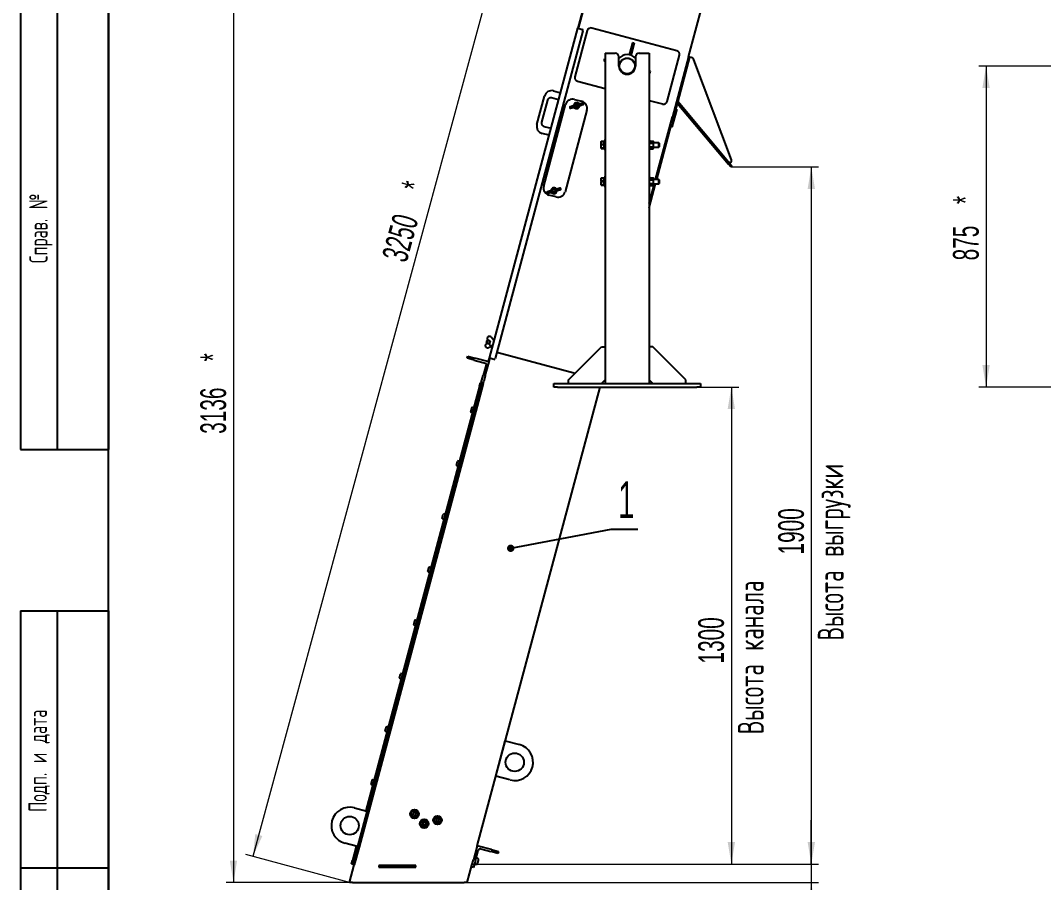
# Model space of a CAD drawing. Header units: millimetres. Extents: x 160 to 8396, y -16 to 5840.
# Drawn here: x 160 to 2949, y 2260 to 4609 of the extents above; entities that cross this region are included whole.
import ezdxf

# ---------------------------------------------------------------- set-up
doc = ezdxf.new("R2010")
doc.units = ezdxf.units.MM
doc.header["$LTSCALE"] = 20
doc.styles.add('SLDTEXTSTYLE0', font='TXT', dxfattribs={"width": 0.605, "bigfont": 'bigfont'})
doc.styles.add('SLDTEXTSTYLE1', font='TXT', dxfattribs={"width": 0.605})
doc.dimstyles.new('SLDDIMSTYLE0', dxfattribs={"dimtxt": 70, "dimasz": 60, "dimexe": 0, "dimexo": 0.0625, "dimgap": 17.5, "dimtad": 2, "dimdec": 0, "dimrnd": 1e-09, "dimzin": 12, "dimdsep": 46, "dimtxsty": 'SLDTEXTSTYLE1', "dimsah": 1, "dimcen": 0.09, "dimadec": 0, "dimazin": 3, "dimtol": 1, "dimtfac": 1, "dimtdec": 3, "dimtmove": 0, "dimatfit": 0, "dimfxl": 0, "dimfrac": 2, "dimtolj": 1, "dimarcsym": 0})
doc.dimstyles.new('SLDDIMSTYLE1', dxfattribs={"dimtxt": 70, "dimasz": 60, "dimexe": 0, "dimexo": 0.0625, "dimgap": 17.5, "dimtad": 2, "dimdec": 0, "dimrnd": 1e-09, "dimzin": 12, "dimdsep": 46, "dimtxsty": 'SLDTEXTSTYLE1', "dimsah": 1, "dimcen": 0.09, "dimadec": 0, "dimazin": 3, "dimtol": 1, "dimtfac": 1, "dimtdec": 3, "dimtofl": 0, "dimtmove": 0, "dimatfit": 3, "dimfxl": 0, "dimfrac": 2, "dimtolj": 1, "dimarcsym": 0})
doc.dimstyles.new('SLDDIMSTYLE2', dxfattribs={"dimtxt": 0.18, "dimasz": 20, "dimexe": 0, "dimexo": 0.0625, "dimgap": 0, "dimtad": 0, "dimtih": 1, "dimtoh": 1, "dimdec": 0, "dimrnd": 1e-09, "dimzin": 0, "dimdsep": 46, "dimtxsty": 'Standard', "dimblk1": 'DOT', "dimblk2": 'DOT', "dimsah": 1, "dimcen": 0.09, "dimadec": 0, "dimazin": 0, "dimtfac": 20, "dimtdec": 0, "dimtofl": 0, "dimtmove": 0, "dimatfit": 3, "dimldrblk": 'DOT', "dimfxl": 0, "dimfrac": 2, "dimtolj": 1, "dimtzin": 0, "dimarcsym": 0})

# ---------------------------------------------------------------- blocks, each defined once
blk = doc.blocks.new('_D')
at = {"color": 7, "linetype": 'Continuous', "lineweight": 0}
for p, q in [((2315.8, 2309.9), (2315.8, 2429.9)), ((1772.8, 2309.9), (2335.8, 2309.9)), ((2315.8, 2309.9), (2315.8, 2259.9)), ((1369.9, 2259.9), (2335.8, 2259.9)), ((2315.8, 2259.9), (2315.8, 1850.2))]:
    blk.add_line(p, q, dxfattribs=at)
at = {"color": 7, "linetype": 'Continuous', "lineweight": 18}
for points in [[(2315.8, 2309.9), (2325.8, 2369.9), (2305.8, 2369.9)], [(2315.8, 2259.9), (2305.8, 2199.9), (2325.8, 2199.9)]]:
    blk.add_solid(points, dxfattribs=at)
at = {"color": 7, "linetype": 'Continuous', "lineweight": 18, "char_height": 70, "attachment_point": 1, "rotation": 90}
for s, insert, style in [('Приямок', (2333.6, 1850.2), 'SLDTEXTSTYLE0'), ('50', (2225.5, 1956.3), 'SLDTEXTSTYLE1')]:
    blk.add_mtext(s, dxfattribs=dict(at, insert=insert, style=style))
blk = doc.blocks.new('_D_1')
at = {"color": 7, "linetype": 'Continuous', "lineweight": 0}
for p, q in [((2096.4, 4209.9), (2335.8, 4209.9)), ((2315.8, 4209.9), (2315.8, 2309.9)), ((1772.8, 2309.9), (2335.8, 2309.9))]:
    blk.add_line(p, q, dxfattribs=at)
at = {"color": 7, "linetype": 'Continuous', "lineweight": 18}
for points in [[(2315.8, 4209.9), (2305.8, 4149.9), (2325.8, 4149.9)], [(2315.8, 2309.9), (2325.8, 2369.9), (2305.8, 2369.9)]]:
    blk.add_solid(points, dxfattribs=at)
at = {"color": 7, "linetype": 'Continuous', "lineweight": 18, "char_height": 70, "attachment_point": 1, "rotation": 90}
for s, insert, style in [('Высота выгрузки', (2333.6, 2919.2), 'SLDTEXTSTYLE0'), ('1900', (2225.5, 3153.8), 'SLDTEXTSTYLE1')]:
    blk.add_mtext(s, dxfattribs=dict(at, insert=insert, style=style))
blk = doc.blocks.new('_D_2')
at = {"color": 7, "linetype": 'Continuous', "lineweight": 0}
for p, q in [((1910, 5396.1), (720.6, 5396.1)), ((740.6, 5396.1), (740.6, 2259.9)), ((1065.5, 2259.9), (720.6, 2259.9))]:
    blk.add_line(p, q, dxfattribs=at)
at = {"color": 7, "linetype": 'Continuous', "lineweight": 18}
for points in [[(740.6, 5396.1), (730.6, 5336.1), (750.6, 5336.1)], [(740.6, 2259.9), (750.6, 2319.9), (730.6, 2319.9)]]:
    blk.add_solid(points, dxfattribs=at)
at = {"color": 7, "linetype": 'Continuous', "lineweight": 18, "char_height": 70, "attachment_point": 1, "rotation": 90, "style": 'SLDTEXTSTYLE1'}
for s, insert in [('*', (650.4, 3680)), ('3136', (650.4, 3482.7))]:
    blk.add_mtext(s, dxfattribs=dict(at, insert=insert))
blk = doc.blocks.new('_D_3')
at = {"color": 7, "linetype": 'Continuous', "lineweight": 0}
for p, q in [((794, 2331.4), (1646.8, 5467.7)), ((1910, 5396.1), (1627.5, 5472.9)), ((1057.2, 2259.9), (774.7, 2336.7))]:
    blk.add_line(p, q, dxfattribs=at)
at = {"color": 7, "linetype": 'Continuous', "lineweight": 18}
for points in [[(1646.8, 5467.7), (1621.4, 5412.4), (1640.7, 5407.1)], [(794, 2331.4), (819.4, 2386.7), (800.1, 2392)]]:
    blk.add_solid(points, dxfattribs=at)
at = {"color": 7, "linetype": 'Continuous', "lineweight": 18, "char_height": 70, "attachment_point": 1, "rotation": 74.7877, "style": 'SLDTEXTSTYLE1'}
for s, insert in [('*', (1196.5, 4155.4)), ('3250', (1144.7, 3965))]:
    blk.add_mtext(s, dxfattribs=dict(at, insert=insert))
blk = doc.blocks.new('_D_4')
at = {"color": 7, "linetype": 'Continuous', "lineweight": 0}
for p, q in [((2003.9, 3609.9), (2117.8, 3609.9)), ((2097.8, 3609.9), (2097.8, 2309.9)), ((1772.8, 2309.9), (2117.8, 2309.9))]:
    blk.add_line(p, q, dxfattribs=at)
at = {"color": 7, "linetype": 'Continuous', "lineweight": 18}
for points in [[(2097.8, 3609.9), (2087.8, 3549.9), (2107.8, 3549.9)], [(2097.8, 2309.9), (2107.8, 2369.9), (2087.8, 2369.9)]]:
    blk.add_solid(points, dxfattribs=at)
at = {"color": 7, "linetype": 'Continuous', "lineweight": 18, "char_height": 70, "attachment_point": 1, "rotation": 90}
for s, insert, style in [('Высота канала', (2115.7, 2663.8), 'SLDTEXTSTYLE0'), ('1300', (2007.6, 2856.7), 'SLDTEXTSTYLE1')]:
    blk.add_mtext(s, dxfattribs=dict(at, insert=insert, style=style))
blk = doc.blocks.new('_D_7')
at = {"color": 7, "linetype": 'Continuous', "lineweight": 0}
for p, q in [((3024.2, 4484.9), (2772.2, 4484.9)), ((2792.2, 4484.9), (2792.2, 3609.9)), ((3002.2, 3609.9), (2772.2, 3609.9))]:
    blk.add_line(p, q, dxfattribs=at)
at = {"color": 7, "linetype": 'Continuous', "lineweight": 18}
for points in [[(2792.2, 4484.9), (2782.2, 4424.9), (2802.2, 4424.9)], [(2792.2, 3609.9), (2802.2, 3669.9), (2782.2, 3669.9)]]:
    blk.add_solid(points, dxfattribs=at)
at = {"color": 7, "linetype": 'Continuous', "lineweight": 18, "char_height": 70, "attachment_point": 1, "rotation": 90, "style": 'SLDTEXTSTYLE1'}
for s, insert in [('*', (2702, 4108.7)), ('875', (2702, 3955.3))]:
    blk.add_mtext(s, dxfattribs=dict(at, insert=insert))
blk = doc.blocks.new('_Dot')
at = {"color": 0, "linetype": 'ByBlock', "lineweight": -2}
blk.add_line((-0.5, 0), (-1, 0), dxfattribs=at)
at = {"color": 0, "linetype": 'ByBlock', "const_width": 0.5}
blk.add_lwpolyline([(-0.25, 0, 1), (0.25, 0, 1)], format="xyb", close=True, dxfattribs=at)

msp = doc.modelspace()

# ---------------------------------------------------------------- linework, layer by layer
at = {"color": 7, "linetype": 'Continuous', "lineweight": 25}
for p, q in [((160, 5840), (160, 3440)), ((260, 5840), (260, 3440)), ((400, 100), (400, 5840)), ((400, 5840), (400, 3440)), ((1981.1, 4510.2), (2118.9, 5024.4)), ((1715.1, 4721), (1679.4, 4587.7)), ((1680.8, 4587.3), (1716.6, 4720.6)), ((1438.4, 3688.4), (1679.4, 4587.7)), ((1693.1, 4580.9), (1453.7, 3687.5)), ((1705.1, 4581.3), (1671.5, 4455.7)), ((1679.4, 4587.7), (1682.8, 4586.8)), ((1682.8, 4586.8), (1691, 4584.6)), ((1949.2, 4526.3), (1717.4, 4588.4)), ((1828.3, 4548.3), (1819.5, 4515.5)), ((1833.1, 4547), (1824.3, 4514.2)), ((1833.1, 4547), (1828.3, 4548.3)), ((1753.9, 4519.9), (1753.9, 3619.9)), ((1753.9, 4519.9), (1781.4, 4519.9)), ((1846.4, 4519.9), (1873.9, 4519.9)), ((1873.9, 4519.9), (1873.9, 3619.9)), ((1751.7, 4504.1), (1750.4, 4499.3)), ((1750.4, 4499.3), (1753.9, 4498.4)), ((1751.7, 4504.1), (1753.9, 4503.5)), ((1791.4, 4484.9), (1791.4, 4509.9)), ((1794.2, 4492.7), (1792.9, 4487.9)), ((1793.9, 4492.8), (1794.2, 4492.7)), ((1816.9, 4505.8), (1817, 4506.1)), ((1821.7, 4504.5), (1816.9, 4505.8)), ((1819.5, 4515.5), (1819.4, 4515.4)), ((1824.3, 4514.2), (1819.5, 4515.5)), ((1821.8, 4504.9), (1821.7, 4504.5)), ((1824.3, 4514.2), (1824.3, 4514.1)), ((1836.4, 4509.9), (1836.4, 4484.9)), ((1922.6, 4388.4), (1956.3, 4514)), ((1981.1, 4510.2), (1937.1, 4346)), ((1984, 4509.4), (1940, 4345.2)), ((1984, 4509.4), (1951.7, 4388.7)), ((1984, 4509.4), (1981.1, 4510.2)), ((1988.7, 4508.2), (1984, 4509.4)), ((2098.3, 4229.1), (1995.5, 4502)), ((1792.9, 4487.9), (1792.6, 4488)), ((1805.9, 4464.9), (1806, 4465.2)), ((1806, 4465.2), (1810.8, 4463.9)), ((1810.8, 4463.9), (1810.7, 4463.6)), ((1833.5, 4477), (1834.8, 4481.9)), ((1833.8, 4476.9), (1833.5, 4477)), ((1834.8, 4481.9), (1835.1, 4481.8)), ((1877.3, 4470.5), (1873.9, 4471.4)), ((1876, 4465.6), (1873.9, 4466.2)), ((1876, 4465.6), (1877.3, 4470.5)), ((1678.5, 4443.5), (1753.9, 4423.3)), ((1613, 4417.1), (1632.3, 4411.9)), ((1567.8, 4325.7), (1588.5, 4403)), ((1596.8, 4391.4), (1580.7, 4331.5)), ((1586.4, 4157.6), (1645.9, 4379.8)), ((1627.1, 4392.6), (1607.8, 4397.8)), ((1668.4, 4378.4), (1668.4, 4378.5)), ((1670.4, 4393.9), (1689.8, 4388.8)), ((1681.9, 4382.5), (1682, 4382.4)), ((1682.7, 4380.8), (1683.8, 4381.1)), ((1692.1, 4383.6), (1684.5, 4381.5)), ((1684.5, 4381.5), (1684.5, 4381.5)), ((1685.7, 4377.4), (1693.3, 4379.7)), ((1692.1, 4383.6), (1692.1, 4383.6)), ((1693.3, 4379.7), (1693.3, 4379.7)), ((1695.3, 4381.1), (1694.6, 4383.5)), ((1873.9, 4391.2), (1910.4, 4381.4)), ((1951.7, 4388.7), (1950.4, 4384)), ((1950.4, 4384), (2090, 4217.6)), ((1951.7, 4388.7), (2093.1, 4220.1)), ((1951.7, 4388.7), (2089.8, 4224.1)), ((1703.9, 4364.3), (1644.4, 4142.1)), ((1657.1, 4372.6), (1657.8, 4370.3)), ((1666.7, 4376.3), (1659.2, 4374)), ((1659.2, 4374), (1659.2, 4374)), ((1660.3, 4370.1), (1667.9, 4372.2)), ((1660.3, 4370.1), (1660.3, 4370.1)), ((1666.7, 4376.4), (1666.7, 4376.3)), ((1667.9, 4372.2), (1667.9, 4372.2)), ((1669.7, 4372.9), (1668.6, 4372.6)), ((1670.5, 4371.3), (1670.4, 4371.4)), ((1684.1, 4375.3), (1684, 4375.2)), ((1685.7, 4377.4), (1685.7, 4377.4)), ((1946, 4367.7), (1935.7, 4329.1)), ((1948.9, 4366.9), (1938.6, 4328.3)), ((1948.9, 4366.9), (1946, 4367.7)), ((1891.5, 4175.9), (1937.1, 4346)), ((1894.6, 4175.9), (1934, 4322.7)), ((1934, 4322.7), (1935.7, 4329.1)), ((1938.6, 4328.3), (1936, 4318.6)), ((1936.7, 4344.3), (1939.6, 4343.6)), ((1940, 4345.2), (1937.1, 4346)), ((1601.2, 4296), (1581.9, 4301.2)), ((1587.1, 4320.5), (1606.4, 4315.3)), ((1936, 4318.6), (1933.1, 4319.4)), ((1743.4, 4279.9), (1751.4, 4279.9)), ((1743.4, 4279.9), (1743.4, 4279.3)), ((1743.4, 4279.3), (1751.4, 4279.3)), ((1743.4, 4272.3), (1743.4, 4279.3)), ((1743.4, 4272.3), (1751.4, 4272.3)), ((1743.4, 4272.3), (1743.4, 4270.6)), ((1743.4, 4270.6), (1751.4, 4270.6)), ((1743.4, 4262.2), (1743.4, 4270.6)), ((1753.9, 4281.9), (1751.4, 4281.9)), ((1751.4, 4257.9), (1751.4, 4281.9)), ((1876.2, 4280.9), (1875.7, 4282.3)), ((1876.9, 4280.3), (1884.7, 4280.3)), ((1876.9, 4275.1), (1884.7, 4275.1)), ((1885.9, 4278.9), (1884.7, 4280.3)), ((1885.9, 4277.7), (1885.9, 4278.9)), ((1885.9, 4269.9), (1885.9, 4277.7)), ((1900.4, 4275.9), (1885.9, 4275.9)), ((1885.9, 4262.1), (1885.9, 4269.9)), ((1901.4, 4274.9), (1900.4, 4275.9)), ((1900.4, 4273.6), (1900.4, 4275.9)), ((1900.4, 4263.9), (1900.4, 4273.6)), ((1901.4, 4274.9), (1901.4, 4273)), ((1901.4, 4273), (1901.4, 4264.9)), ((1743.4, 4262.2), (1751.4, 4262.2)), ((1743.4, 4262.2), (1743.4, 4261.1)), ((1743.4, 4261.1), (1751.4, 4261.1)), ((1743.4, 4259.8), (1743.4, 4261.1)), ((1743.4, 4259.8), (1751.4, 4259.8)), ((1751.4, 4257.9), (1753.9, 4257.9)), ((1875.7, 4257.5), (1876.2, 4258.9)), ((1876.9, 4264.7), (1884.7, 4264.7)), ((1876.9, 4259.5), (1884.7, 4259.5)), ((1884.7, 4259.5), (1885.9, 4260.9)), ((1885.9, 4263.9), (1900.4, 4263.9)), ((1885.9, 4260.9), (1885.9, 4262.1)), ((1900.4, 4263.9), (1901.4, 4264.9)), ((2096.4, 4209.9), (2090, 4217.6)), ((2093.1, 4220.1), (2099.5, 4212.5)), ((2099.5, 4212.5), (2096.4, 4209.9)), ((1743.4, 4179.9), (1751.4, 4179.9)), ((1743.4, 4179.9), (1743.4, 4179.3)), ((1743.4, 4179.3), (1751.4, 4179.3)), ((1743.4, 4172.3), (1743.4, 4179.3)), ((1743.4, 4172.3), (1751.4, 4172.3)), ((1743.4, 4172.3), (1743.4, 4170.6)), ((1743.4, 4170.6), (1751.4, 4170.6)), ((1743.4, 4162.2), (1743.4, 4170.6)), ((1743.4, 4162.2), (1751.4, 4162.2)), ((1743.4, 4162.2), (1743.4, 4161.1)), ((1743.4, 4161.1), (1751.4, 4161.1)), ((1743.4, 4159.8), (1743.4, 4161.1)), ((1743.4, 4159.8), (1751.4, 4159.8)), ((1753.9, 4181.9), (1751.4, 4181.9)), ((1751.4, 4157.9), (1751.4, 4181.9)), ((1751.4, 4157.9), (1753.9, 4157.9)), ((1873.9, 4109.9), (1888.3, 4163.9)), ((1873.9, 4098.3), (1891.4, 4163.9)), ((1876.2, 4180.9), (1875.7, 4182.3)), ((1875.7, 4157.5), (1876.2, 4158.9)), ((1876.9, 4180.3), (1884.7, 4180.3)), ((1876.9, 4175.1), (1884.7, 4175.1)), ((1876.9, 4164.7), (1884.7, 4164.7)), ((1876.9, 4159.5), (1884.7, 4159.5)), ((1885.9, 4178.9), (1884.7, 4180.3)), ((1884.7, 4159.5), (1885.9, 4160.9)), ((1885.9, 4177.7), (1885.9, 4178.9)), ((1885.9, 4169.9), (1885.9, 4177.7)), ((1900.4, 4175.9), (1885.9, 4175.9)), ((1885.9, 4162.1), (1885.9, 4169.9)), ((1885.9, 4163.9), (1900.4, 4163.9)), ((1885.9, 4160.9), (1885.9, 4162.1)), ((1901.4, 4174.9), (1900.4, 4175.9)), ((1900.4, 4173.6), (1900.4, 4175.9)), ((1900.4, 4163.9), (1900.4, 4173.6)), ((1900.4, 4163.9), (1901.4, 4164.9)), ((1901.4, 4174.9), (1901.4, 4173)), ((1901.4, 4173), (1901.4, 4164.9)), ((1595, 4140.8), (1595.7, 4138.4)), ((1604.6, 4144.5), (1597, 4142.2)), ((1597.1, 4142.2), (1597, 4142.2)), ((1598.2, 4138.3), (1605.8, 4140.4)), ((1598.2, 4138.3), (1598.2, 4138.3)), ((1619.9, 4128), (1600.6, 4133.1)), ((1604.6, 4144.5), (1604.6, 4144.5)), ((1605.8, 4140.4), (1605.8, 4140.4)), ((1606.2, 4146.6), (1606.3, 4146.7)), ((1607.6, 4141.1), (1606.5, 4140.8)), ((1608.4, 4139.4), (1608.3, 4139.5)), ((1619.8, 4150.6), (1619.9, 4150.5)), ((1620.6, 4149), (1621.7, 4149.3)), ((1622, 4143.5), (1621.9, 4143.4)), ((1630, 4151.8), (1622.4, 4149.7)), ((1622.4, 4149.7), (1622.4, 4149.7)), ((1623.6, 4145.6), (1631.1, 4147.9)), ((1623.6, 4145.6), (1623.6, 4145.5)), ((1630, 4151.8), (1630, 4151.8)), ((1631.1, 4147.9), (1631.1, 4147.9)), ((1633.2, 4149.3), (1632.5, 4151.6)), ((1430.5, 3730.4), (1432.3, 3737.2)), ((1433, 3737.5), (1430.9, 3729.8)), ((1433, 3737.5), (1432.3, 3737.2)), ((1432.8, 3744.8), (1432.4, 3743.4)), ((1438.7, 3736), (1433, 3737.5)), ((1435.3, 3737.9), (1438.5, 3736.1)), ((1449.5, 3737.8), (1443.6, 3745.5)), ((1427.5, 3725), (1427.1, 3723.6)), ((1430.5, 3730.4), (1430.9, 3729.8)), ((1430.9, 3729.8), (1438.6, 3727.7)), ((1436.4, 3728.3), (1432.8, 3728.3)), ((1436.1, 3717.6), (1445.1, 3721.3)), ((1436.6, 3728.3), (1436.4, 3728.3)), ((1438.2, 3726.2), (1440.1, 3733.2)), ((1438.6, 3725.3), (1447.2, 3721.3)), ((1439.9, 3735.3), (1439.9, 3735.3)), ((1440.1, 3733.2), (1440.2, 3733.8)), ((1451.4, 3736.7), (1450.4, 3736.8)), ((1653.9, 3629.9), (1743.9, 3719.9)), ((1743.9, 3719.9), (1753.9, 3719.9)), ((1883.9, 3719.9), (1873.9, 3719.9)), ((1973.9, 3629.9), (1883.9, 3719.9)), ((1377.9, 3688.6), (1379.5, 3694.4)), ((1397.2, 3683.4), (1377.9, 3688.6)), ((1379.5, 3694.4), (1398.8, 3689.2)), ((1397.2, 3683.4), (1430.1, 3674.6)), ((1437.4, 3678.9), (1398.8, 3689.2)), ((1436.4, 3680.7), (1437.1, 3683.6)), ((1437.1, 3683.6), (1438.4, 3688.4)), ((1437.4, 3678.9), (1439.9, 3688.1)), ((1441.8, 3687.5), (1438.4, 3688.4)), ((1450, 3685.3), (1441.8, 3687.5)), ((1458.5, 3705.3), (1672, 3648)), ((1458.5, 3705.3), (1672.1, 3648.1)), ((1516.4, 3689.7), (1516.4, 3689.8)), ((1521.3, 3688.4), (1521.3, 3688.5)), ((1430.1, 3674.6), (1421.3, 3641.8)), ((1427.1, 3640.2), (1437.4, 3678.9)), ((1437.8, 3680.3), (1436.4, 3680.7)), ((1416.1, 3622.5), (1421.3, 3641.8)), ((1421.6, 3619.9), (1423.1, 3625.5)), ((1427.1, 3640.2), (1423.1, 3625.5)), ((1653.9, 3619.9), (1653.9, 3629.9)), ((1669, 3648.8), (1669.1, 3648.9)), ((1743.9, 3619.9), (1753.9, 3629.9)), ((1873.9, 3629.9), (1883.9, 3619.9)), ((1973.9, 3619.9), (1973.9, 3629.9)), ((1411.3, 3612.3), (1101.2, 2455.1)), ((1403.8, 3572.9), (1416.8, 3621.2)), ((1405.1, 2360.3), (1739.9, 3609.9)), ((1421.6, 3619.9), (1408.7, 3571.6)), ((1411.3, 3612.3), (1413.9, 3622)), ((1413.9, 3622), (1416.8, 3621.2)), ((1421.9, 3620.9), (1416.1, 3622.5)), ((1416.8, 3621.2), (1421.6, 3619.9)), ((1613.9, 3609.9), (1613.9, 3619.9)), ((1613.9, 3619.9), (1623.9, 3619.9)), ((1623.9, 3609.9), (1613.9, 3609.9)), ((1623.9, 3619.9), (2003.9, 3619.9)), ((1623.9, 3609.9), (2003.9, 3609.9)), ((2003.9, 3619.9), (2013.9, 3619.9)), ((2013.9, 3609.9), (2003.9, 3609.9)), ((2013.9, 3619.9), (2013.9, 3609.9)), ((1403.8, 3572.9), (1078.3, 2357.8)), ((1408.7, 3571.6), (1083.1, 2356.5)), ((1387.4, 3542.4), (1390.3, 3553.4)), ((1395.4, 3552.9), (1391.3, 3554)), ((1388, 3541.4), (1392, 3540.3)), ((160, 3440), (400, 3440)), ((1348.6, 3397.5), (1351.5, 3408.5)), ((1356.6, 3408), (1352.5, 3409.1)), ((1349.1, 3396.5), (1353.2, 3395.5)), ((1309.8, 3252.6), (1312.7, 3263.6)), ((1317.7, 3263.1), (1313.7, 3264.2)), ((1310.3, 3251.7), (1314.4, 3250.6)), ((1270.9, 3107.7), (1273.9, 3118.8)), ((1271.5, 3106.8), (1275.6, 3105.7)), ((1278.9, 3118.2), (1274.9, 3119.3)), ((160, 3000), (400, 3000)), ((160, 3000), (160, 100)), ((260, 3000), (260, 100)), ((400, 3000), (400, 100)), ((1232.1, 2962.9), (1235.1, 2973.9)), ((1232.7, 2961.9), (1236.7, 2960.8)), ((1240.1, 2973.3), (1236, 2974.4)), ((1193.3, 2818), (1196.2, 2829)), ((1193.9, 2817), (1197.9, 2815.9)), ((1201.3, 2828.5), (1197.2, 2829.5)), ((1154.5, 2673.1), (1157.4, 2684.1)), ((1162.4, 2683.6), (1158.4, 2684.7)), ((1155, 2672.1), (1159.1, 2671)), ((1455.8, 2549.7), (1481.7, 2646.2)), ((1481.7, 2646.2), (1520.3, 2635.9)), ((1115.6, 2528.2), (1118.6, 2539.2)), ((1123.6, 2538.7), (1119.6, 2539.8)), ((1494.4, 2539.3), (1455.8, 2549.7)), ((1116.2, 2527.2), (1120.3, 2526.1)), ((1070.3, 2463.4), (1104.1, 2454.4)), ((1229.5, 2447), (1232.1, 2450.8)), ((1231.5, 2442.9), (1229.5, 2447)), ((1231.5, 2442.9), (1236.2, 2442.6)), ((1236.7, 2450.5), (1232.1, 2450.8)), ((1238.7, 2446.4), (1236.2, 2442.6)), ((1238.7, 2446.4), (1236.7, 2450.5)), ((1294.8, 2434), (1292.2, 2430.2)), ((1292.2, 2430.2), (1294.3, 2426)), ((1294.8, 2434), (1299.4, 2433.7)), ((1301.5, 2429.6), (1298.9, 2425.8)), ((1301.5, 2429.6), (1299.4, 2433.7)), ((1258.6, 2424.3), (1256, 2420.5)), ((1258.1, 2416.3), (1256, 2420.5)), ((1262.7, 2416), (1258.1, 2416.3)), ((1263.2, 2424), (1258.6, 2424.3)), ((1262.7, 2416), (1265.2, 2419.9)), ((1263.2, 2424), (1265.2, 2419.9)), ((1298.9, 2425.8), (1294.3, 2426)), ((1078.3, 2357.8), (1044.4, 2366.8)), ((1075.4, 2358.5), (1065, 2319.9)), ((1065.3, 2309.5), (1078.3, 2357.8)), ((1083.1, 2356.5), (1070.1, 2308.2)), ((1405.1, 2360.3), (1394.7, 2321.7)), ((1400.5, 2320.1), (1407.7, 2347.2)), ((1443.7, 2350), (1405.1, 2360.3)), ((1415.1, 2351.4), (1442.1, 2344.2)), ((1461.5, 2339), (1442.1, 2344.2)), ((1443.7, 2350), (1463, 2344.8)), ((1463, 2344.8), (1461.5, 2339)), ((1062.4, 2310.2), (1065, 2319.9)), ((1390.8, 2307), (1394.7, 2321.7)), ((1400.5, 2320.1), (1395.3, 2300.8)), ((1405.2, 2326.1), (1402.3, 2326.9)), ((1406.9, 2313.2), (1408.7, 2320)), ((160, 2300), (400, 2300)), ((1057.2, 2259.9), (1070.1, 2308.2)), ((1065.3, 2309.5), (1062.4, 2310.2)), ((1070.1, 2308.2), (1065.3, 2309.5)), ((1137.3, 2306), (1137.3, 2301.6)), ((1237.7, 2306), (1137.3, 2306)), ((1137.5, 2305.9), (1137.3, 2305.9)), ((1137.5, 2301.9), (1137.3, 2301.9)), ((1137.3, 2301.6), (1237.7, 2301.6)), ((1137.5, 2301.9), (1137.5, 2305.9)), ((1137.5, 2305.9), (1140.5, 2305.9)), ((1137.5, 2301.9), (1140.5, 2301.9)), ((1140.5, 2301.9), (1140.5, 2305.9)), ((1234.5, 2305.9), (1140.5, 2305.9)), ((1234.5, 2301.9), (1140.5, 2301.9)), ((1234.5, 2301.9), (1234.5, 2305.9)), ((1234.5, 2305.9), (1237.5, 2305.9)), ((1234.5, 2301.9), (1237.5, 2301.9)), ((1237.5, 2301.9), (1237.5, 2305.9)), ((1237.7, 2305.9), (1237.5, 2305.9)), ((1237.7, 2301.9), (1237.5, 2301.9)), ((1237.7, 2301.6), (1237.7, 2306)), ((1378.1, 2259.9), (1390.8, 2307)), ((1395.3, 2300.8), (1389.5, 2302.4)), ((1397.9, 2310.5), (1400.8, 2309.7)), ((1065.5, 2259.9), (1057.2, 2259.9)), ((1065.5, 2259.9), (1369.9, 2259.9)), ((1378.1, 2259.9), (1369.9, 2259.9))]:
    msp.add_line(p, q, dxfattribs=at)
at = {"color": 7, "linetype": 'Continuous', "lineweight": 18}
msp.add_line((1391, 2309.9), (1772.8, 2309.9), dxfattribs=at)
at = {"color": 7, "linetype": 'Continuous', "lineweight": 25}
for centre, radius in [((1813.9, 4484.9), 21.5), ((1813.9, 4484.9), 21), ((1676.2, 4376.9), 4), ((1676.2, 4376.9), 3.5), ((1614.1, 4145), 4), ((1614.1, 4145), 3.5), ((1507.4, 2587.6), 25), ((1234.1, 2446.7), 12), ((1234.1, 2446.7), 9), ((1057.4, 2415.1), 25), ((1260.6, 2420.2), 12), ((1260.6, 2420.2), 9), ((1296.8, 2429.9), 12), ((1296.8, 2429.9), 9)]:
    msp.add_circle(centre, radius, dxfattribs=at)
for centre, radius, start, end in [((1690.2, 4581.7), 3, 345, 75), ((1714.8, 4578.7), 10, 75, 165), ((1781.4, 4509.9), 10, 0, 90), ((1846.4, 4509.9), 10, 90, 180), ((1946.6, 4516.6), 10, 345, 75), ((1813.9, 4484.9), 31, 43.464, 136.536), ((1986.1, 4498.5), 10, 20.6356, 75), ((1813.9, 4484.9), 22.5, 180, 0), ((1681.1, 4453.1), 10, 165, 255), ((1607.8, 4397.8), 20, 75, 165), ((1605.5, 4389.1), 9, 75, 165), ((1665.3, 4374.6), 20, 75, 165), ((1676.2, 4376.9), 8, 44.4729, 167.8996), ((1684.6, 4369.4), 20, 345, 75), ((1912.9, 4391), 10, 255, 345), ((1676.2, 4376.9), 8, 224.4729, 347.8996), ((1587.1, 4320.5), 20, 165, 255), ((1589.4, 4329.2), 9, 165, 255), ((1874.8, 4281.9), 0.928, 20, 180), ((1874.8, 4257.8), 0.928, 180, 340), ((2093.6, 4227.3), 5, 220, 20.6356), ((1605.7, 4152.5), 20, 165, 255), ((1874.8, 4181.9), 0.928, 20, 180), ((1874.8, 4157.8), 0.928, 180, 340), ((1614.1, 4145), 8, 44.4729, 167.8996), ((1614.1, 4145), 8, 224.4729, 347.8996), ((1625, 4147.3), 20, 255, 345), ((1438.9, 3726), 0.75, 165, 245.0738), ((1450.8, 3688.2), 3, 255, 345), ((1388.2, 3542.2), 0.8, 165, 255), ((1391.1, 3553.2), 0.8, 75, 165), ((1352.3, 3408.3), 0.8, 75, 165), ((1349.3, 3397.3), 0.8, 165, 255), ((1313.5, 3263.4), 0.8, 75, 165), ((1310.5, 3252.4), 0.8, 165, 255), ((1271.7, 3107.5), 0.8, 165, 255), ((1274.7, 3118.6), 0.8, 75, 165), ((1232.9, 2962.7), 0.8, 165, 255), ((1235.8, 2973.7), 0.8, 75, 165), ((1194.1, 2817.8), 0.8, 165, 255), ((1197, 2828.8), 0.8, 75, 165), ((1158.2, 2683.9), 0.8, 75, 165), ((1155.2, 2672.9), 0.8, 165, 255), ((1507.4, 2587.6), 50, 255, 75), ((1119.4, 2539), 0.8, 75, 165), ((1116.4, 2528), 0.8, 165, 255), ((1057.4, 2415.1), 50, 75, 255), ((1234.1, 2446.7), 4, 146.3401, 206.3401), ((1234.1, 2446.7), 4, 206.3401, 266.3401), ((1234.1, 2446.7), 4, 86.3401, 146.3401), ((1234.1, 2446.7), 4, 266.3401, 326.3401), ((1234.1, 2446.7), 4, 26.3401, 86.3401), ((1234.1, 2446.7), 4, 326.3401, 26.3401), ((1296.8, 2429.9), 4, 146.3401, 206.3401), ((1296.8, 2429.9), 4, 206.3401, 266.3401), ((1296.8, 2429.9), 4, 86.3401, 146.3401), ((1296.8, 2429.9), 4, 266.3401, 326.3401), ((1296.8, 2429.9), 4, 26.3401, 86.3401), ((1296.8, 2429.9), 4, 326.3401, 26.3401), ((1260.6, 2420.2), 4, 146.3401, 206.3401), ((1260.6, 2420.2), 4, 206.3401, 266.3401), ((1260.6, 2420.2), 4, 86.3401, 146.3401), ((1260.6, 2420.2), 4, 266.3401, 326.3401), ((1260.6, 2420.2), 4, 26.3401, 86.3401), ((1260.6, 2420.2), 4, 326.3401, 26.3401), ((1413.5, 2345.6), 6, 75, 165), ((1403.9, 2321.3), 5, 345, 75), ((1402.1, 2314.5), 5, 255, 345)]:
    msp.add_arc(centre, radius, start, end, dxfattribs=at)
for centre, major_axis, ratio, start_param, end_param in [((1688.6, 4382.5), (5.04, 1.46), 0.017455, 3.452475, 7.083458), ((1689.7, 4378.7), (5.04, 1.46), 0.017455, 5.482912, 9.113896), ((1662.7, 4375), (5.04, 1.46), 0.017455, 2.34132, 5.972303), ((1663.8, 4371.2), (5.04, 1.46), 0.017455, 0.310882, 3.941866), ((1600.6, 4143.2), (5.04, 1.46), 0.017455, 2.34132, 5.972303), ((1601.7, 4139.4), (5.04, 1.46), 0.017455, 0.310882, 3.941866), ((1626.5, 4150.7), (5.04, 1.46), 0.017455, 3.452475, 7.083458), ((1627.6, 4146.9), (5.04, 1.46), 0.017455, 5.482912, 9.113896), ((1438.2, 3741.8), (5.76, -1.69), 0.757897, 3.071405, 3.159334), ((1433.3, 3723.5), (5.83, -1.42), 0.757897, 1.863936, 3.123851)]:
    msp.add_ellipse(centre, major_axis=major_axis, ratio=ratio, start_param=start_param, end_param=end_param, dxfattribs=at)
for points, knots in [([(1684.5, 4381.5), (1684.2, 4381.5), (1683.5, 4381.4), (1682.6, 4381.8), (1682.2, 4382.2), (1682, 4382.4)], [0, 0, 0, 0, 0.402758, 0.807192, 1, 1, 1, 1]), ([(1694.6, 4383.4), (1694.6, 4383.4), (1694.6, 4383.5), (1694.5, 4383.7), (1694.3, 4383.9), (1694.2, 4384), (1694, 4384), (1693.9, 4384), (1693.8, 4384), (1693.7, 4384), (1693.6, 4384), (1693.4, 4383.9), (1692.9, 4383.8), (1692.4, 4383.6), (1692.1, 4383.6)], [0, 0, 0, 0, 0.007685, 0.064135, 0.10858, 0.146087, 0.178176, 0.204666, 0.229699, 0.264532, 0.338615, 0.545837, 0.793978, 1, 1, 1, 1]), ([(1693.3, 4379.7), (1693.4, 4379.8), (1693.8, 4379.9), (1694.4, 4380.1), (1694.7, 4380.2), (1694.8, 4380.2), (1694.9, 4380.3), (1695.1, 4380.4), (1695.2, 4380.5), (1695.3, 4380.7), (1695.3, 4380.9), (1695.3, 4381.1), (1695.3, 4381.1)], [0, 0, 0, 0, 0.1353895, 0.3958818, 0.6599561, 0.7487532, 0.7958757, 0.8262993, 0.8653898, 0.9125676, 0.9657014, 1, 1, 1, 1]), ([(1659.2, 4374), (1659, 4374), (1658.6, 4373.8), (1658, 4373.7), (1657.7, 4373.6), (1657.6, 4373.5), (1657.5, 4373.4), (1657.4, 4373.4), (1657.2, 4373.2), (1657.1, 4373), (1657.1, 4372.8), (1657.1, 4372.6), (1657.2, 4372.6)], [0, 0, 0, 0, 0.13539, 0.395882, 0.659956, 0.748753, 0.795876, 0.826299, 0.86539, 0.912568, 0.965701, 1, 1, 1, 1]), ([(1657.8, 4370.3), (1657.8, 4370.3), (1657.8, 4370.2), (1657.9, 4370), (1658.1, 4369.9), (1658.3, 4369.8), (1658.4, 4369.7), (1658.5, 4369.7), (1658.6, 4369.7), (1658.7, 4369.7), (1658.8, 4369.8), (1659.1, 4369.8), (1659.6, 4369.9), (1660.1, 4370.1), (1660.3, 4370.1)], [0, 0, 0, 0, 0.0076853, 0.064135, 0.1085803, 0.1460872, 0.1781757, 0.2046657, 0.2296986, 0.2645321, 0.3386145, 0.5458374, 0.793978, 1, 1, 1, 1]), ([(1668.4, 4378.4), (1668.3, 4378.1), (1668.1, 4377.4), (1667.5, 4376.7), (1667, 4376.5), (1666.7, 4376.4)], [0, 0, 0, 0, 0.292854, 0.672478, 1, 1, 1, 1]), ([(1667.9, 4372.2), (1668.3, 4372.3), (1668.9, 4372.3), (1669.8, 4372), (1670.2, 4371.5), (1670.4, 4371.4)], [0, 0, 0, 0, 0.402758, 0.807192, 1, 1, 1, 1]), ([(1684.1, 4375.3), (1684.1, 4375.6), (1684.3, 4376.3), (1684.9, 4377), (1685.5, 4377.3), (1685.7, 4377.4)], [0, 0, 0, 0, 0.292854, 0.672478, 1, 1, 1, 1]), ([(1876.2, 4280.9), (1876.2, 4280.8), (1876.2, 4280.8), (1876.3, 4280.6), (1876.5, 4280.4), (1876.7, 4280.3), (1876.8, 4280.3), (1876.9, 4280.3)], [0, 0, 0, 0, 0.005593, 0.267766, 0.528741, 0.763886, 1, 1, 1, 1]), ([(1876.2, 4275.4), (1876.2, 4275.4), (1876.2, 4275.3), (1876.3, 4275.2), (1876.5, 4275.1), (1876.7, 4275.1), (1876.8, 4275.1), (1876.9, 4275.1)], [0, 0, 0, 0, 0.005593, 0.267766, 0.528741, 0.763886, 1, 1, 1, 1]), ([(1885.9, 4277.7), (1885.8, 4278), (1885.7, 4278.8), (1885.2, 4279.6), (1884.8, 4280.1), (1884.7, 4280.3)], [0, 0, 0, 0, 0.406292, 0.82727, 1, 1, 1, 1]), ([(1884.7, 4275.1), (1885, 4275.5), (1885.6, 4276.3), (1885.9, 4277.2), (1885.9, 4277.7), (1885.9, 4277.7)], [0, 0, 0, 0, 0.48434, 0.986325, 1, 1, 1, 1]), ([(1885.9, 4269.9), (1885.9, 4270), (1885.8, 4270.8), (1885.7, 4272.2), (1885.2, 4273.8), (1884.8, 4274.8), (1884.7, 4275.1)], [0, 0, 0, 0, 0.066532, 0.435283, 0.814551, 1, 1, 1, 1]), ([(1884.7, 4264.7), (1884.8, 4265.1), (1885.3, 4266.2), (1885.7, 4267.9), (1885.8, 4269.2), (1885.9, 4269.9)], [0, 0, 0, 0, 0.26546, 0.628076, 1, 1, 1, 1]), ([(1876.2, 4264.4), (1876.2, 4264.4), (1876.2, 4264.4), (1876.3, 4264.5), (1876.5, 4264.6), (1876.7, 4264.7), (1876.8, 4264.7), (1876.9, 4264.7)], [0, 0, 0, 0, 0.005593, 0.267766, 0.528741, 0.763886, 1, 1, 1, 1]), ([(1876.9, 4259.5), (1876.8, 4259.5), (1876.7, 4259.5), (1876.5, 4259.3), (1876.3, 4259.1), (1876.2, 4259), (1876.2, 4258.9), (1876.2, 4258.9)], [0, 0, 0, 0, 0.236114, 0.471259, 0.732234, 0.994407, 1, 1, 1, 1]), ([(1885.9, 4262.1), (1885.8, 4262.4), (1885.7, 4263.2), (1885.2, 4264), (1884.8, 4264.5), (1884.7, 4264.7)], [0, 0, 0, 0, 0.4062924, 0.8272703, 1, 1, 1, 1]), ([(1884.7, 4259.5), (1885, 4259.9), (1885.6, 4260.7), (1885.9, 4261.6), (1885.9, 4262.1), (1885.9, 4262.1)], [0, 0, 0, 0, 0.48434, 0.986325, 1, 1, 1, 1]), ([(1876.2, 4180.9), (1876.2, 4180.8), (1876.2, 4180.8), (1876.3, 4180.6), (1876.5, 4180.4), (1876.7, 4180.3), (1876.8, 4180.3), (1876.9, 4180.3)], [0, 0, 0, 0, 0.005593, 0.267766, 0.528741, 0.763886, 1, 1, 1, 1]), ([(1876.2, 4175.4), (1876.2, 4175.4), (1876.2, 4175.3), (1876.3, 4175.2), (1876.5, 4175.1), (1876.7, 4175.1), (1876.8, 4175.1), (1876.9, 4175.1)], [0, 0, 0, 0, 0.005593, 0.267766, 0.528741, 0.763886, 1, 1, 1, 1]), ([(1876.2, 4164.4), (1876.2, 4164.4), (1876.2, 4164.4), (1876.3, 4164.5), (1876.5, 4164.6), (1876.7, 4164.7), (1876.8, 4164.7), (1876.9, 4164.7)], [0, 0, 0, 0, 0.005593, 0.267766, 0.528741, 0.763886, 1, 1, 1, 1]), ([(1876.9, 4159.5), (1876.8, 4159.5), (1876.7, 4159.5), (1876.5, 4159.3), (1876.3, 4159.1), (1876.2, 4159), (1876.2, 4158.9), (1876.2, 4158.9)], [0, 0, 0, 0, 0.236114, 0.471259, 0.732234, 0.994407, 1, 1, 1, 1]), ([(1885.9, 4177.7), (1885.8, 4178), (1885.7, 4178.8), (1885.2, 4179.6), (1884.8, 4180.1), (1884.7, 4180.3)], [0, 0, 0, 0, 0.406292, 0.82727, 1, 1, 1, 1]), ([(1884.7, 4175.1), (1885, 4175.5), (1885.6, 4176.3), (1885.9, 4177.2), (1885.9, 4177.7), (1885.9, 4177.7)], [0, 0, 0, 0, 0.4843403, 0.9863253, 1, 1, 1, 1]), ([(1885.9, 4169.9), (1885.9, 4170), (1885.8, 4170.8), (1885.7, 4172.2), (1885.2, 4173.8), (1884.8, 4174.8), (1884.7, 4175.1)], [0, 0, 0, 0, 0.066532, 0.435283, 0.814551, 1, 1, 1, 1]), ([(1884.7, 4164.7), (1884.8, 4165.1), (1885.3, 4166.2), (1885.7, 4167.9), (1885.8, 4169.2), (1885.9, 4169.9)], [0, 0, 0, 0, 0.26546, 0.628076, 1, 1, 1, 1]), ([(1885.9, 4162.1), (1885.8, 4162.4), (1885.7, 4163.2), (1885.2, 4164), (1884.8, 4164.5), (1884.7, 4164.7)], [0, 0, 0, 0, 0.406292, 0.82727, 1, 1, 1, 1]), ([(1884.7, 4159.5), (1885, 4159.9), (1885.6, 4160.7), (1885.9, 4161.6), (1885.9, 4162.1), (1885.9, 4162.1)], [0, 0, 0, 0, 0.48434, 0.986325, 1, 1, 1, 1]), ([(1597, 4142.2), (1596.9, 4142.1), (1596.5, 4142), (1595.9, 4141.8), (1595.6, 4141.7), (1595.5, 4141.7), (1595.4, 4141.6), (1595.2, 4141.5), (1595.1, 4141.4), (1595, 4141.2), (1595, 4141), (1595, 4140.8), (1595, 4140.8)], [0, 0, 0, 0, 0.13539, 0.395882, 0.659956, 0.748753, 0.795876, 0.826299, 0.86539, 0.912568, 0.965701, 1, 1, 1, 1]), ([(1595.7, 4138.5), (1595.7, 4138.5), (1595.7, 4138.4), (1595.8, 4138.2), (1596, 4138), (1596.2, 4137.9), (1596.3, 4137.9), (1596.4, 4137.9), (1596.5, 4137.9), (1596.6, 4137.9), (1596.7, 4137.9), (1596.9, 4138), (1597.4, 4138.1), (1597.9, 4138.3), (1598.2, 4138.3)], [0, 0, 0, 0, 0.007685, 0.064135, 0.10858, 0.146087, 0.178176, 0.204666, 0.229699, 0.264532, 0.338615, 0.545837, 0.793978, 1, 1, 1, 1]), ([(1606.2, 4146.6), (1606.2, 4146.3), (1606, 4145.6), (1605.4, 4144.9), (1604.9, 4144.6), (1604.6, 4144.5)], [0, 0, 0, 0, 0.2928543, 0.6724782, 1, 1, 1, 1]), ([(1605.8, 4140.4), (1606.1, 4140.4), (1606.8, 4140.5), (1607.7, 4140.1), (1608.1, 4139.7), (1608.3, 4139.5)], [0, 0, 0, 0, 0.402758, 0.807192, 1, 1, 1, 1]), ([(1622.4, 4149.7), (1622, 4149.6), (1621.4, 4149.6), (1620.5, 4149.9), (1620.1, 4150.4), (1619.9, 4150.5)], [0, 0, 0, 0, 0.402758, 0.807192, 1, 1, 1, 1]), ([(1622, 4143.5), (1622, 4143.8), (1622.2, 4144.5), (1622.8, 4145.2), (1623.3, 4145.4), (1623.6, 4145.5)], [0, 0, 0, 0, 0.2928543, 0.6724782, 1, 1, 1, 1]), ([(1632.5, 4151.6), (1632.5, 4151.6), (1632.5, 4151.7), (1632.4, 4151.9), (1632.2, 4152), (1632, 4152.1), (1631.9, 4152.2), (1631.8, 4152.2), (1631.7, 4152.2), (1631.6, 4152.2), (1631.5, 4152.1), (1631.3, 4152.1), (1630.7, 4152), (1630.2, 4151.8), (1630, 4151.8)], [0, 0, 0, 0, 0.007685, 0.064135, 0.10858, 0.146087, 0.178176, 0.204666, 0.229699, 0.264532, 0.338615, 0.545837, 0.793978, 1, 1, 1, 1]), ([(1631.1, 4147.9), (1631.3, 4147.9), (1631.7, 4148.1), (1632.3, 4148.2), (1632.6, 4148.3), (1632.7, 4148.4), (1632.8, 4148.5), (1632.9, 4148.5), (1633.1, 4148.7), (1633.2, 4148.9), (1633.2, 4149.1), (1633.2, 4149.3), (1633.1, 4149.3)], [0, 0, 0, 0, 0.13539, 0.395882, 0.659956, 0.748753, 0.795876, 0.826299, 0.86539, 0.912568, 0.965701, 1, 1, 1, 1]), ([(1432.6, 3743.8), (1432.5, 3743.5), (1432.3, 3742.9), (1432.3, 3741.8), (1432.6, 3740.7), (1433.2, 3739.7), (1434.1, 3738.7), (1434.8, 3738.2), (1435.3, 3737.9), (1435.3, 3737.9)], [0, 0, 0, 0, 0.138855, 0.304387, 0.47009, 0.63797, 0.808339, 0.972813, 1, 1, 1, 1]), ([(1443.6, 3745.5), (1443.5, 3745.7), (1443, 3746.2), (1442.2, 3746.9), (1441, 3747.5), (1439.7, 3747.9), (1438.3, 3748.1), (1436.9, 3748.1), (1435.6, 3747.7), (1434.5, 3747.1), (1433.6, 3746.3), (1433, 3745.5), (1432.9, 3744.9), (1432.8, 3744.7)], [0, 0, 0, 0, 0.0537128, 0.1513037, 0.2493687, 0.3477568, 0.4463577, 0.5452168, 0.64437, 0.7436129, 0.8423209, 0.9395815, 1, 1, 1, 1]), ([(1451, 3736.5), (1451, 3736.5), (1450.9, 3736.5), (1450.5, 3736.7), (1450, 3737.1), (1449.7, 3737.6), (1449.5, 3737.8)], [0, 0, 0, 0, 0.094833, 0.387345, 0.684259, 1, 1, 1, 1]), ([(1427.2, 3723.7), (1427.2, 3723.6), (1427, 3723.2), (1427, 3722.4), (1427.2, 3721.3), (1427.7, 3720.2), (1428.5, 3719.2), (1429.5, 3718.4), (1430.7, 3717.7), (1432, 3717.3), (1433.4, 3717.1), (1434.7, 3717.2), (1435.6, 3717.4), (1436.1, 3717.6), (1436.1, 3717.6)], [0, 0, 0, 0, 0.022215, 0.116197, 0.20993, 0.30463, 0.400784, 0.498059, 0.595919, 0.694039, 0.792383, 0.890996, 0.983874, 1, 1, 1, 1]), ([(1432.8, 3728.3), (1432.5, 3728.3), (1431.8, 3728.3), (1430.7, 3728.1), (1429.5, 3727.6), (1428.6, 3726.8), (1427.9, 3726.1), (1427.7, 3725.6), (1427.7, 3725.4)], [0, 0, 0, 0, 0.10708, 0.306125, 0.505993, 0.705273, 0.902207, 1, 1, 1, 1]), ([(1438.5, 3736.1), (1438.6, 3736), (1439.1, 3735.8), (1439.6, 3735.4), (1439.9, 3735.2)], [0, 0, 0, 0, 0.35728, 1, 1, 1, 1]), ([(1439.9, 3735.3), (1439.9, 3735.2), (1440, 3735.2), (1440.1, 3735), (1440.3, 3734.7), (1440.3, 3734.3), (1440.3, 3734), (1440.2, 3733.9), (1440.2, 3733.8)], [0, 0, 0, 0, 0.004467, 0.202082, 0.415713, 0.67752, 0.981441, 1, 1, 1, 1]), ([(1445.1, 3721.3), (1445.1, 3721.3), (1445.5, 3721.5), (1446, 3721.6), (1446.3, 3721.7), (1446.4, 3721.7)], [0, 0, 0, 0, 0.088663, 0.722207, 1, 1, 1, 1])]:
    msp.add_open_spline(points, degree=3, knots=knots, dxfattribs=at)

# ---------------------------------------------------------------- texts
at = {"color": 7, "linetype": 'Continuous', "lineweight": 0, "char_height": 50, "attachment_point": 1, "rotation": 90, "style": 'SLDTEXTSTYLE0'}
for s, insert in [('Справ. №', (183.9, 3947.5)), ('Подп. и дата', (182, 2452.4))]:
    msp.add_mtext(s, dxfattribs=dict(at, insert=insert))
at = {"color": 7, "linetype": 'Continuous', "lineweight": 0, "insert": (1811.5, 3352.8), "char_height": 100, "attachment_point": 2, "style": 'SLDTEXTSTYLE1'}
msp.add_mtext('1', dxfattribs=at)

# ---------------------------------------------------------------- dimensions: what is measured, and where the dimension line sits
at = {"color": 7, "linetype": 'Continuous', "lineweight": 18}
for base, p1, p2, angle, text, dimstyle, picture, middle in [((1646.8, 5467.7), (1057.2, 2259.9), (1910, 5396.1), 74.7877, '<>*', 'SLDDIMSTYLE1', '_D_3', (1261.7, 4051.4)), ((740.6, 2259.9), (1910, 5396.1), (1065.5, 2259.9), 90, '<>*', 'SLDDIMSTYLE1', '_D_2', (740.6, 3596.7)), ((2792.2, 3609.9), (3024.2, 4484.9), (3002.2, 3609.9), 90, '<>*', 'SLDDIMSTYLE1', '_D_7', (2792.2, 4047.4)), ((2423.9, 2309.9), (2096.4, 4209.9), (1772.8, 2309.9), 90, '<>\\XВысота выгрузки', 'SLDDIMSTYLE1', '_D_1', (2423.9, 3252.5)), ((2205.9, 2309.9), (2003.9, 3609.9), (1772.8, 2309.9), 90, '<>\\XВысота канала', 'SLDDIMSTYLE1', '_D_4', (2205.9, 2955.4)), ((2423.9, 2259.9), (1772.8, 2309.9), (1369.9, 2259.9), 90, '<>\\XПриямок', 'SLDDIMSTYLE0', '_D', (2423.9, 2011.1))]:
    dim = msp.add_linear_dim(base=base, p1=p1, p2=p2, angle=angle, text=text, dimstyle=dimstyle, dxfattribs=at)
    dim.commit()
    dim.dimension.update_dxf_attribs({"geometry": picture, "text_midpoint": middle, "dimtype": 160})

# ---------------------------------------------------------------- leaders
at = {"color": 7, "linetype": 'Continuous', "lineweight": 0}
msp.add_leader([(1496.4, 3170.7), (1769.8, 3222.5), (1842.7, 3222.5)], dimstyle='SLDDIMSTYLE2', dxfattribs=at)

doc.saveas('drawing.dxf')
